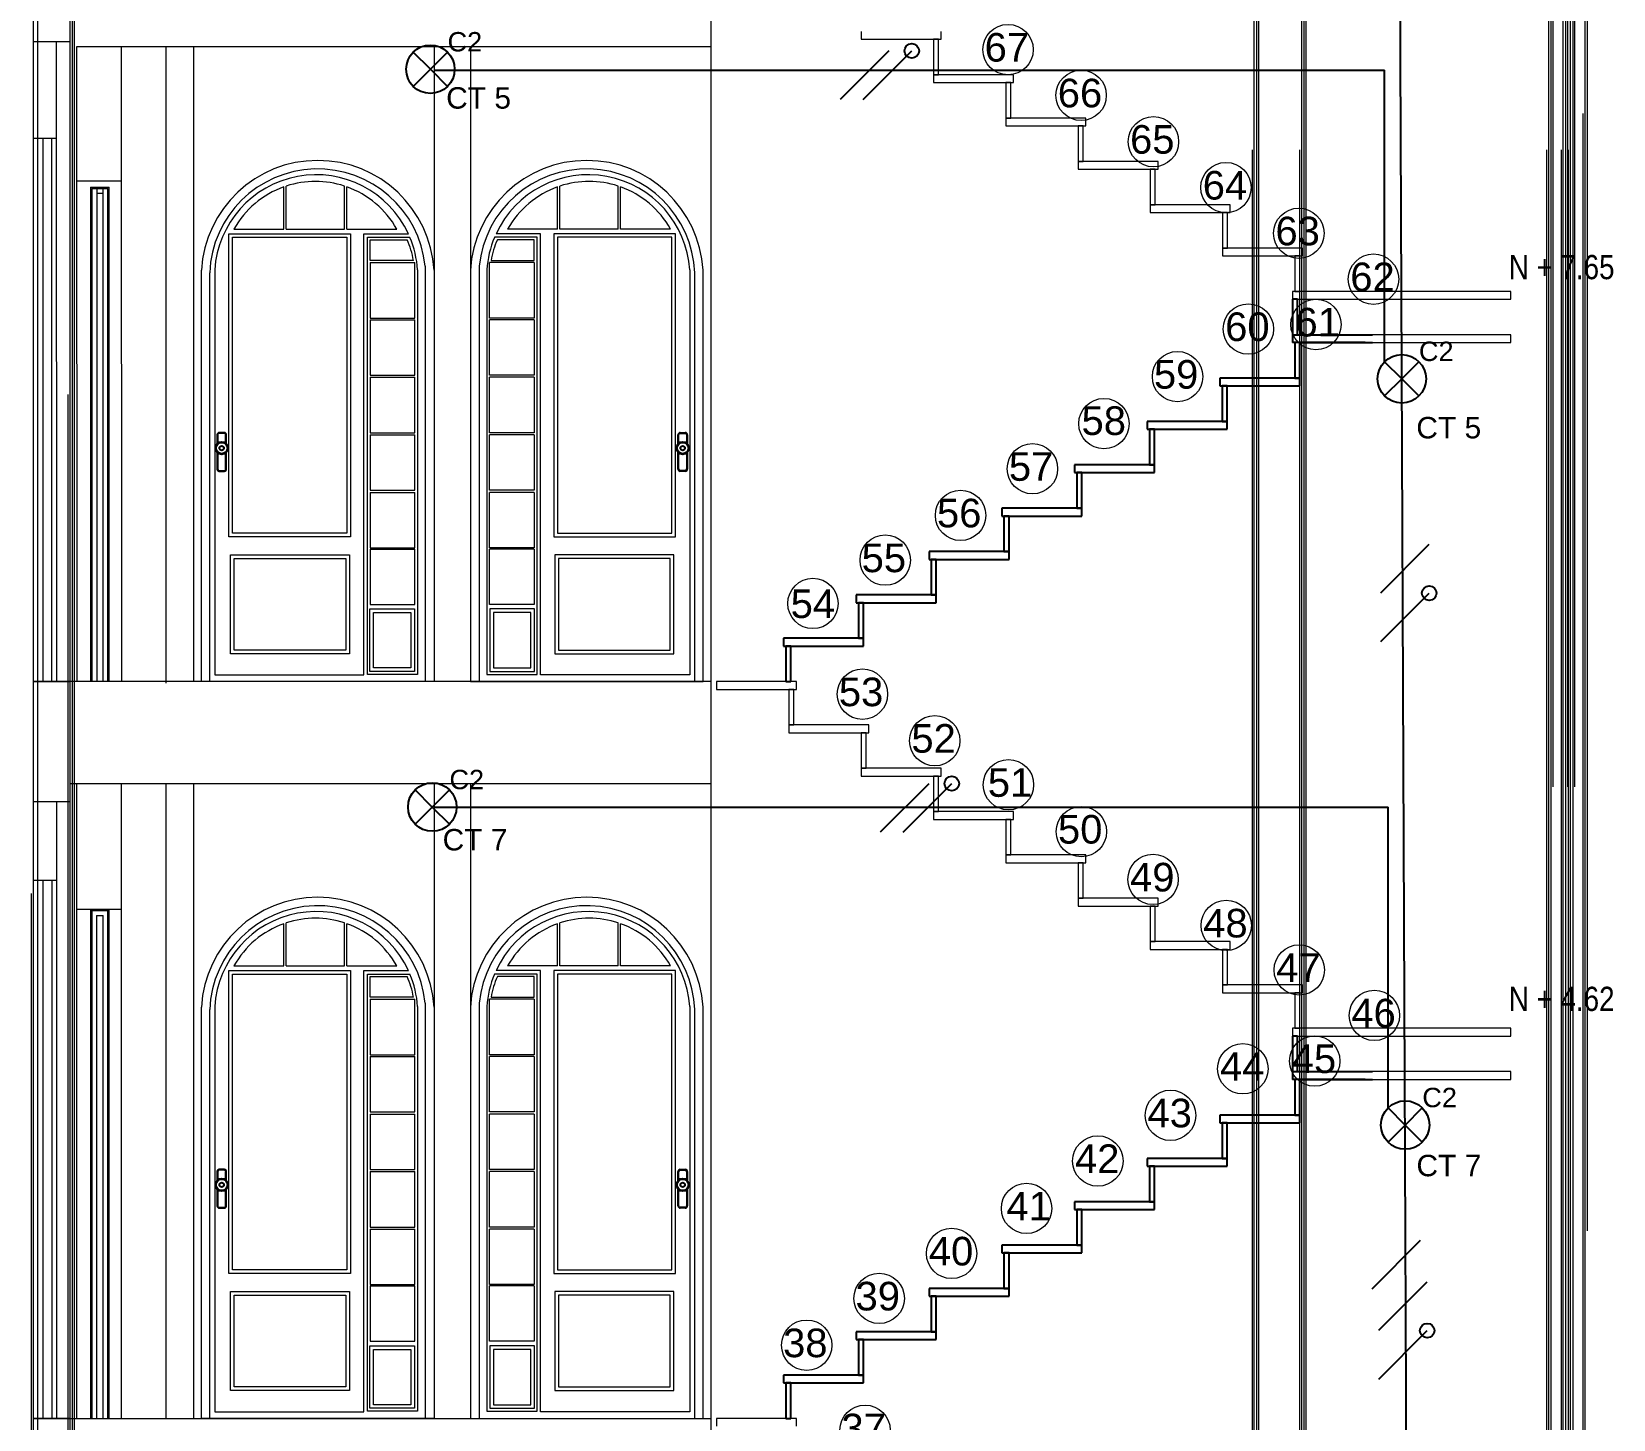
# Model space of a CAD drawing. Header units: metres. Extents: x 0 to 175, y -70 to 21.
# Drawn here: x 139.85 to 146.37, y -50.75 to -45.03 of the extents above; entities that cross this region are included whole.
import ezdxf

# ---------------------------------------------------------------- set-up
doc = ezdxf.new("R2010")
doc.units = ezdxf.units.M
doc.header["$LTSCALE"] = 0.5
for name, color, linetype, lineweight in [('arquitecturapasito', 252, 'Continuous', 5), ('DEP-LEJOS1', 36, 'Continuous', 25), ('DEP-LEJOS2', 36, 'Continuous', 9), ('puertas', 34, 'Continuous', 9)]:
    doc.layers.add(name, color=color, linetype=linetype, lineweight=lineweight)
for name, color, linetype in [('FASES', 7, 'Continuous'), ('LUMINARIA', 1, 'Continuous'), ('TUBERIA-TECHO-PARED', 7, 'Continuous')]:
    doc.layers.add(name, color=color, linetype=linetype)
doc.styles.add('MtXpl_Arial_Narrow', font='')
doc.styles.get("Standard").update_dxf_attribs({"font": 'arial.ttf'})
doc.styles.get('MtXpl_Arial_Narrow').set_extended_font_data('Arial Narrow')

# ---------------------------------------------------------------- blocks, each defined once
blk = doc.blocks.new('Lampara')
at = {"layer": 'LUMINARIA'}
for q in [(-0.0707, 0.0707), (0.0707, 0.0707), (-0.0707, -0.0707), (0.0707, -0.0707)]:
    blk.add_line((0, 0), q, dxfattribs=at)
blk.add_circle((0, 0), 0.1, dxfattribs=at)
blk = doc.blocks.new('FASE NEUTRO')
at = {"layer": 'FASES', "ltscale": 0.5}
h = blk.add_hatch(dxfattribs=at)
h.set_pattern_fill('ANGLE', color=256)
h.set_pattern_definition([(0, (0, 0), (0, 6.985), [5.08, -1.905]), (90, (0, 0), (-6.985, 4e-16), [5.08, -1.905])])
h.paths.add_polyline_path([(0.07, 0.1, 1), (0.13, 0.1, 1)])
blk.add_lwpolyline([(-0.1, -0.1), (0.1, 0.1)], dxfattribs=at)
blk.add_circle((0.1, 0.1), 0.03, dxfattribs=at)
blk = doc.blocks.new('FASE')
at = {"layer": 'FASES', "ltscale": 0.5}
blk.add_line((-0.1, -0.1), (0.1, 0.1), dxfattribs=at)

msp = doc.modelspace()

# ---------------------------------------------------------------- linework, layer by layer
for p, q in [((140.6144, -46.6909), (140.6144, -46.7272)), ((140.6156, -46.6909), (140.6156, -46.726)), ((140.6439, -46.6826), (140.6227, -46.6826)), ((140.6439, -46.6838), (140.6227, -46.6838)), ((140.6509, -46.726), (140.6509, -46.6909)), ((140.6521, -46.7272), (140.6521, -46.6909)), ((142.5163, -46.7272), (142.5163, -46.6909)), ((142.5175, -46.726), (142.5175, -46.6909)), ((142.5246, -46.6826), (142.5457, -46.6826)), ((142.5246, -46.6838), (142.5457, -46.6838)), ((142.5528, -46.6909), (142.5528, -46.726)), ((142.554, -46.6909), (142.554, -46.7272)), ((140.6144, -46.7639), (140.6144, -46.8322)), ((140.6156, -46.7651), (140.6156, -46.8322)), ((140.6509, -46.8322), (140.6509, -46.7651)), ((140.6521, -46.8322), (140.6521, -46.7639)), ((142.5163, -46.8322), (142.5163, -46.7639)), ((142.5175, -46.8322), (142.5175, -46.7651)), ((142.5528, -46.7651), (142.5528, -46.8322)), ((142.554, -46.7639), (142.554, -46.8322)), ((140.6227, -46.8392), (140.6439, -46.8392)), ((140.6227, -46.8404), (140.6439, -46.8404)), ((142.5457, -46.8392), (142.5246, -46.8392)), ((142.5457, -46.8404), (142.5246, -46.8404)), ((140.6439, -49.7222), (140.6227, -49.7222)), ((140.6439, -49.7234), (140.6227, -49.7234)), ((142.5246, -49.7222), (142.5457, -49.7222)), ((142.5246, -49.7234), (142.5457, -49.7234)), ((140.6144, -49.7305), (140.6144, -49.7668)), ((140.6156, -49.7305), (140.6156, -49.7656)), ((140.6509, -49.7656), (140.6509, -49.7305)), ((140.6521, -49.7668), (140.6521, -49.7305)), ((142.5163, -49.7668), (142.5163, -49.7305)), ((142.5175, -49.7656), (142.5175, -49.7305)), ((142.5528, -49.7305), (142.5528, -49.7656)), ((142.554, -49.7305), (142.554, -49.7668)), ((140.6144, -49.8035), (140.6144, -49.8718)), ((140.6156, -49.8047), (140.6156, -49.8718)), ((140.6509, -49.8718), (140.6509, -49.8047)), ((140.6521, -49.8718), (140.6521, -49.8035)), ((142.5163, -49.8718), (142.5163, -49.8035)), ((142.5175, -49.8718), (142.5175, -49.8047)), ((142.5528, -49.8047), (142.5528, -49.8718)), ((142.554, -49.8035), (142.554, -49.8718)), ((140.6227, -49.8788), (140.6439, -49.8788)), ((140.6227, -49.88), (140.6439, -49.88)), ((142.5457, -49.8788), (142.5246, -49.8788)), ((142.5457, -49.88), (142.5246, -49.88))]:
    msp.add_line(p, q)
for centre, radius in [((140.6333, -46.7455), 0.0263), ((140.6333, -46.7455), 0.0233), ((142.5351, -46.7455), 0.0263), ((142.5351, -46.7455), 0.0233), ((140.6333, -46.7455), 0.00929), ((142.5351, -46.7455), 0.00929), ((140.6333, -49.7851), 0.0263), ((140.6333, -49.7851), 0.0233), ((140.6333, -49.7851), 0.00929), ((142.5351, -49.7851), 0.0263), ((142.5351, -49.7851), 0.0233), ((142.5351, -49.7851), 0.00929)]:
    msp.add_circle(centre, radius)
for centre, radius, start, end in [((140.6227, -46.6909), 0.00828, 90, 180), ((140.6227, -46.6909), 0.00706, 90, 180), ((140.6439, -46.6909), 0.00828, 0, 90), ((140.6439, -46.6909), 0.00706, 0, 90), ((142.5246, -46.6909), 0.00828, 90, 180), ((142.5246, -46.6909), 0.00706, 90, 180), ((142.5457, -46.6909), 0.00828, 0, 90), ((142.5457, -46.6909), 0.00706, 0, 90), ((140.6227, -46.8322), 0.00828, 180, 270), ((140.6227, -46.8322), 0.00706, 180, 270), ((140.6439, -46.8322), 0.00828, 270, 0), ((140.6439, -46.8322), 0.00706, 270, 0), ((142.5246, -46.8322), 0.00828, 180, 270), ((142.5246, -46.8322), 0.00706, 180, 270), ((142.5457, -46.8322), 0.00828, 270, 0), ((142.5457, -46.8322), 0.00706, 270, 0), ((140.6227, -49.7305), 0.00828, 90, 180), ((140.6227, -49.7305), 0.00706, 90, 180), ((140.6439, -49.7305), 0.00828, 0, 90), ((140.6439, -49.7305), 0.00706, 0, 90), ((142.5246, -49.7305), 0.00828, 90, 180), ((142.5246, -49.7305), 0.00706, 90, 180), ((142.5457, -49.7305), 0.00828, 0, 90), ((142.5457, -49.7305), 0.00706, 0, 90), ((140.6227, -49.8718), 0.00828, 180, 270), ((140.6227, -49.8718), 0.00706, 180, 270), ((140.6439, -49.8718), 0.00828, 270, 0), ((140.6439, -49.8718), 0.00706, 270, 0), ((142.5246, -49.8718), 0.00828, 180, 270), ((142.5246, -49.8718), 0.00706, 180, 270), ((142.5457, -49.8718), 0.00828, 270, 0), ((142.5457, -49.8718), 0.00706, 270, 0)]:
    msp.add_arc(centre, radius, start, end)
at = {"layer": 'arquitecturapasito', "color": 252}
for p, q in [((144.9113, -51.0427), (144.9113, -30.3427)), ((145.1063, -30.3427), (145.1063, -51.0427)), ((146.1261, -48.1427), (146.1261, -30.3427)), ((140.0256, -52.6107), (140.0256, -31.3527)), ((139.8752, -53.1107), (139.8752, -33.4107)), ((146.258, -46.8931), (146.258, -36.2381)), ((144.8932, -57.0881), (144.8932, -36.3881)), ((145.0882, -36.3881), (145.0882, -57.0881)), ((146.108, -54.1881), (146.108, -36.3881)), ((140.0075, -58.6561), (140.0075, -37.3981)), ((146.2681, -49.9743), (146.2681, -39.3193)), ((139.8571, -59.1561), (139.8571, -39.4561)), ((144.9032, -60.1693), (144.9032, -39.4693)), ((145.0982, -39.4693), (145.0982, -60.1693)), ((146.1181, -57.2693), (146.1181, -39.4693)), ((140.0175, -61.7373), (140.0175, -40.4793)), ((142.6513, -44.6693), (142.6513, -45.0693)), ((140.0071, -45.0689), (139.8571, -45.0689)), ((140.0364, -47.7089), (140.0361, -45.0889)), ((140.0361, -45.0893), (142.6513, -45.0893)), ((140.2206, -47.7089), (140.2203, -45.0889)), ((140.4027, -45.0889), (140.4027, -47.7149)), ((140.5171, -45.0889), (140.5171, -47.7089)), ((141.5092, -45.0889), (141.5092, -47.7089)), ((141.6592, -45.0889), (141.6592, -47.7089)), ((142.6513, -45.0689), (142.6513, -47.7089)), ((146.25, -56.0197), (146.25, -45.3647)), ((139.9508, -45.4689), (139.8587, -45.4689)), ((139.9325, -47.7089), (139.9325, -45.4689)), ((144.8852, -66.2147), (144.8852, -45.5147)), ((145.0802, -45.5147), (145.0802, -66.2147)), ((146.1, -63.3147), (146.1, -45.5147)), ((140.2202, -45.6446), (140.036, -45.6446)), ((140.0921, -45.6689), (140.1685, -45.6689)), ((140.0925, -45.6689), (140.0925, -47.7089)), ((140.0971, -45.6739), (140.1639, -45.6739)), ((140.0975, -45.6739), (140.0975, -47.7089)), ((140.1175, -45.6739), (140.1175, -47.7089)), ((140.1439, -47.7089), (140.1439, -45.6739)), ((140.1639, -47.7089), (140.1639, -45.6739)), ((140.1689, -47.7089), (140.1689, -45.6689)), ((140.8896, -45.8418), (140.8896, -45.668)), ((140.8996, -45.8418), (140.8996, -45.6645)), ((141.1396, -45.8418), (141.1396, -45.6645)), ((141.1496, -45.8418), (141.1496, -45.668)), ((142.0188, -45.8418), (142.0188, -45.668)), ((142.0288, -45.8418), (142.0288, -45.6645)), ((142.2688, -45.8418), (142.2688, -45.6645)), ((142.2788, -45.8418), (142.2788, -45.668)), ((140.1171, -45.6939), (140.1435, -45.6939)), ((140.6629, -45.861), (141.1643, -45.861)), ((140.6629, -47.1112), (140.6629, -45.861)), ((140.6836, -45.8418), (140.8896, -45.8418)), ((140.8996, -45.8418), (141.1396, -45.8418)), ((141.1496, -45.8418), (141.3555, -45.8418)), ((141.1643, -45.861), (141.1643, -47.1112)), ((141.2201, -47.6815), (141.2201, -45.861)), ((141.2201, -45.861), (141.4034, -45.861)), ((141.9483, -45.861), (141.765, -45.861)), ((142.0188, -45.8418), (141.8129, -45.8418)), ((141.9483, -47.6815), (141.9483, -45.861)), ((142.5055, -45.861), (142.0041, -45.861)), ((142.0041, -45.861), (142.0041, -47.1112)), ((142.2688, -45.8418), (142.0288, -45.8418)), ((142.4848, -45.8418), (142.2788, -45.8418)), ((142.5055, -47.1112), (142.5055, -45.861)), ((140.6779, -45.876), (141.1493, -45.876)), ((140.6779, -47.0962), (140.6779, -45.876)), ((141.1493, -45.876), (141.1493, -47.0962)), ((141.2341, -47.6792), (141.2341, -45.876)), ((141.2341, -45.876), (141.41, -45.876)), ((141.2456, -45.9714), (141.2456, -45.886)), ((141.2456, -45.886), (141.3977, -45.886)), ((141.9343, -45.876), (141.7585, -45.876)), ((141.9228, -45.886), (141.7708, -45.886)), ((141.9228, -45.9714), (141.9228, -45.886)), ((141.9343, -47.6792), (141.9343, -45.876)), ((142.4905, -45.876), (142.0191, -45.876)), ((142.0191, -45.876), (142.0191, -47.0962)), ((142.4905, -47.0962), (142.4905, -45.876)), ((141.424, -45.9714), (141.2456, -45.9714)), ((141.2456, -45.9801), (141.2456, -46.2089)), ((141.2456, -45.9801), (141.4306, -45.9801)), ((141.4306, -46.2089), (141.4306, -45.9801)), ((141.4728, -45.9954), (141.4728, -47.7089)), ((141.6956, -45.9954), (141.6956, -47.7089)), ((141.7378, -46.2089), (141.7378, -45.9801)), ((141.9228, -45.9801), (141.7378, -45.9801)), ((141.7444, -45.9714), (141.9228, -45.9714)), ((141.9228, -45.9801), (141.9228, -46.2089)), ((140.5492, -47.7089), (140.5492, -46.0119)), ((140.5837, -47.7089), (140.5837, -46.0224)), ((140.6043, -46.0101), (140.6043, -47.6815)), ((141.4412, -46.0101), (141.4412, -47.6792)), ((141.5092, -46.0119), (141.5092, -47.7089)), ((141.6592, -46.0119), (141.6592, -47.7089)), ((141.7272, -46.0101), (141.7272, -47.6792)), ((142.5641, -46.0101), (142.5641, -47.6815)), ((142.5847, -47.7089), (142.5847, -46.0224)), ((142.6192, -47.7089), (142.6192, -46.0119)), ((141.2456, -46.2089), (141.4306, -46.2089)), ((141.2456, -46.2158), (141.2456, -46.4445)), ((141.2456, -46.2158), (141.4306, -46.2158)), ((141.4306, -46.4445), (141.4306, -46.2158)), ((141.9228, -46.2089), (141.7378, -46.2089)), ((141.7378, -46.4445), (141.7378, -46.2158)), ((141.9228, -46.2158), (141.7378, -46.2158)), ((141.9228, -46.2158), (141.9228, -46.4445)), ((141.2456, -46.4445), (141.4306, -46.4445)), ((141.2456, -46.4533), (141.2456, -46.6821)), ((141.2456, -46.4533), (141.4306, -46.4533)), ((141.4306, -46.6821), (141.4306, -46.4533)), ((141.9228, -46.4445), (141.7378, -46.4445)), ((141.7378, -46.6821), (141.7378, -46.4533)), ((141.9228, -46.4533), (141.7378, -46.4533)), ((141.9228, -46.4533), (141.9228, -46.6821)), ((139.9995, -67.7827), (139.9995, -46.5247)), ((141.2456, -46.6821), (141.4306, -46.6821)), ((141.2456, -46.6906), (141.2456, -46.9194)), ((141.2456, -46.6906), (141.4306, -46.6906)), ((141.4306, -46.9194), (141.4306, -46.6906)), ((141.9228, -46.6821), (141.7378, -46.6821)), ((141.7378, -46.9194), (141.7378, -46.6906)), ((141.9228, -46.6906), (141.7378, -46.6906)), ((141.9228, -46.6906), (141.9228, -46.9194)), ((146.258, -49.5431), (146.258, -46.8681)), ((141.2456, -46.9194), (141.4306, -46.9194)), ((141.2456, -46.9284), (141.2456, -47.1571)), ((141.2456, -46.9284), (141.4306, -46.9284)), ((141.4306, -47.1571), (141.4306, -46.9284)), ((141.9228, -46.9194), (141.7378, -46.9194)), ((141.7378, -47.1571), (141.7378, -46.9284)), ((141.9228, -46.9284), (141.7378, -46.9284)), ((141.9228, -46.9284), (141.9228, -47.1571)), ((141.1643, -47.1112), (140.6629, -47.1112)), ((141.1493, -47.0962), (140.6779, -47.0962)), ((142.0041, -47.1112), (142.5055, -47.1112)), ((142.0191, -47.0962), (142.4905, -47.0962)), ((141.2456, -47.1571), (141.4306, -47.1571)), ((141.2456, -47.1622), (141.2456, -47.391)), ((141.2456, -47.1622), (141.4306, -47.1622)), ((141.4306, -47.391), (141.4306, -47.1622)), ((141.9228, -47.1571), (141.7378, -47.1571)), ((141.7378, -47.391), (141.7378, -47.1622)), ((141.9228, -47.1622), (141.7378, -47.1622)), ((141.9228, -47.1622), (141.9228, -47.391)), ((140.6696, -47.1855), (141.1605, -47.1855)), ((140.6696, -47.5937), (140.6696, -47.1855)), ((140.6846, -47.2005), (141.1455, -47.2005)), ((140.6846, -47.5787), (140.6846, -47.2005)), ((141.1455, -47.2005), (141.1455, -47.5787)), ((141.1605, -47.1855), (141.1605, -47.5937)), ((142.4988, -47.1855), (142.0079, -47.1855)), ((142.0079, -47.1855), (142.0079, -47.5937)), ((142.4838, -47.2005), (142.0229, -47.2005)), ((142.0229, -47.2005), (142.0229, -47.5787)), ((142.4838, -47.5787), (142.4838, -47.2005)), ((142.4988, -47.5937), (142.4988, -47.1855)), ((141.2445, -47.4091), (141.4291, -47.4091)), ((141.2445, -47.6674), (141.2445, -47.4091)), ((141.2456, -47.391), (141.4306, -47.391)), ((141.2595, -47.4241), (141.4141, -47.4241)), ((141.2595, -47.6524), (141.2595, -47.4241)), ((141.4141, -47.4241), (141.4141, -47.6524)), ((141.4291, -47.4091), (141.4291, -47.6674)), ((141.9228, -47.391), (141.7378, -47.391)), ((141.9239, -47.4091), (141.7393, -47.4091)), ((141.7393, -47.4091), (141.7393, -47.6674)), ((141.9089, -47.4241), (141.7543, -47.4241)), ((141.7543, -47.4241), (141.7543, -47.6524)), ((141.9089, -47.6524), (141.9089, -47.4241)), ((141.9239, -47.6674), (141.9239, -47.4091)), ((141.1605, -47.5937), (140.6696, -47.5937)), ((141.1455, -47.5787), (140.6846, -47.5787)), ((142.0079, -47.5937), (142.4988, -47.5937)), ((142.0229, -47.5787), (142.4838, -47.5787)), ((140.6043, -47.6815), (141.2201, -47.6815)), ((141.4412, -47.6792), (141.2341, -47.6792)), ((141.4291, -47.6674), (141.2445, -47.6674)), ((141.4141, -47.6524), (141.2595, -47.6524)), ((141.7272, -47.6792), (141.9343, -47.6792)), ((141.7393, -47.6674), (141.9239, -47.6674)), ((141.7543, -47.6524), (141.9089, -47.6524)), ((142.5641, -47.6815), (141.9483, -47.6815)), ((142.6513, -47.7089), (139.8571, -47.7089)), ((139.8575, -47.7089), (140.0075, -47.7089)), ((141.5092, -47.7089), (140.5492, -47.7089)), ((141.4728, -47.7089), (140.5837, -47.7089)), ((141.6592, -47.7089), (142.6192, -47.7089)), ((141.6956, -47.7089), (142.5847, -47.7089)), ((142.6513, -47.7089), (142.6513, -48.1289)), ((140.0075, -48.1289), (142.6513, -48.1289)), ((140.036, -50.7485), (140.036, -48.1289)), ((140.2203, -50.7485), (140.2202, -48.1289)), ((140.4027, -48.1289), (140.4027, -50.7485)), ((140.5171, -48.1289), (140.5171, -50.7485)), ((141.5092, -48.1289), (141.5092, -50.7489)), ((141.6592, -48.1289), (141.6592, -50.7489)), ((142.6513, -48.1289), (142.6513, -57.0881)), ((140.0071, -48.2055), (139.8571, -48.2055)), ((139.857, -48.5285), (139.9507, -48.5285)), ((139.8491, -68.2827), (139.8491, -48.5827)), ((140.036, -50.7485), (140.036, -48.6485)), ((140.2202, -48.6485), (140.036, -48.6485)), ((140.0921, -48.6485), (140.1685, -48.6485)), ((140.0921, -48.6485), (140.0921, -50.7485)), ((140.0971, -48.6535), (140.1635, -48.6535)), ((140.0971, -48.6535), (140.0971, -50.7485)), ((140.1171, -48.6735), (140.1435, -48.6735)), ((140.1171, -48.6735), (140.1171, -50.7485)), ((140.1435, -50.7485), (140.1435, -48.6735)), ((140.1635, -50.7485), (140.1635, -48.6535)), ((140.1685, -50.7485), (140.1685, -48.6485)), ((140.2202, -50.7485), (140.2202, -48.6485)), ((140.8896, -48.8814), (140.8896, -48.7076)), ((140.8996, -48.8814), (140.8996, -48.7041)), ((141.1396, -48.8814), (141.1396, -48.7041)), ((141.1496, -48.8814), (141.1496, -48.7076)), ((142.0188, -48.8814), (142.0188, -48.7076)), ((142.0288, -48.8814), (142.0288, -48.7041)), ((142.2688, -48.8814), (142.2688, -48.7041)), ((142.2788, -48.8814), (142.2788, -48.7076)), ((140.6629, -48.9006), (141.1643, -48.9006)), ((140.6629, -50.1508), (140.6629, -48.9006)), ((140.6779, -48.9156), (141.1493, -48.9156)), ((140.6779, -50.1358), (140.6779, -48.9156)), ((140.6836, -48.8814), (140.8896, -48.8814)), ((140.8996, -48.8814), (141.1396, -48.8814)), ((141.1493, -48.9156), (141.1493, -50.1358)), ((141.1496, -48.8814), (141.3555, -48.8814)), ((141.1643, -48.9006), (141.1643, -50.1508)), ((141.2201, -50.7211), (141.2201, -48.9006)), ((141.2201, -48.9006), (141.4034, -48.9006)), ((141.2341, -50.7188), (141.2341, -48.9156)), ((141.2341, -48.9156), (141.41, -48.9156)), ((141.2456, -49.011), (141.2456, -48.9256)), ((141.2456, -48.9256), (141.3977, -48.9256)), ((141.9343, -48.9156), (141.7585, -48.9156)), ((141.9483, -48.9006), (141.765, -48.9006)), ((141.9228, -48.9256), (141.7708, -48.9256)), ((142.0188, -48.8814), (141.8129, -48.8814)), ((141.9228, -49.011), (141.9228, -48.9256)), ((141.9343, -50.7188), (141.9343, -48.9156)), ((141.9483, -50.7211), (141.9483, -48.9006)), ((142.5055, -48.9006), (142.0041, -48.9006)), ((142.0041, -48.9006), (142.0041, -50.1508)), ((142.4905, -48.9156), (142.0191, -48.9156)), ((142.0191, -48.9156), (142.0191, -50.1358)), ((142.2688, -48.8814), (142.0288, -48.8814)), ((142.4848, -48.8814), (142.2788, -48.8814)), ((142.4905, -50.1358), (142.4905, -48.9156)), ((142.5055, -50.1508), (142.5055, -48.9006)), ((140.5492, -50.7485), (140.5492, -49.0515)), ((140.5837, -50.7485), (140.5837, -49.062)), ((140.6043, -49.0497), (140.6043, -50.7211)), ((141.424, -49.011), (141.2456, -49.011)), ((141.2456, -49.0197), (141.2456, -49.2485)), ((141.2456, -49.0197), (141.4306, -49.0197)), ((141.4306, -49.2485), (141.4306, -49.0197)), ((141.4412, -49.0497), (141.4412, -50.7188)), ((141.4728, -49.035), (141.4728, -50.7485)), ((141.5092, -49.0515), (141.5092, -50.7485)), ((141.6592, -49.0515), (141.6592, -50.7485)), ((141.6956, -49.035), (141.6956, -50.7485)), ((141.7272, -49.0497), (141.7272, -50.7188)), ((141.7378, -49.2485), (141.7378, -49.0197)), ((141.9228, -49.0197), (141.7378, -49.0197)), ((141.7444, -49.011), (141.9228, -49.011)), ((141.9228, -49.0197), (141.9228, -49.2485)), ((142.5641, -49.0497), (142.5641, -50.7211)), ((142.5847, -50.7485), (142.5847, -49.062)), ((142.6192, -50.7485), (142.6192, -49.0515)), ((141.2456, -49.2485), (141.4306, -49.2485)), ((141.2456, -49.2554), (141.2456, -49.4841)), ((141.2456, -49.2554), (141.4306, -49.2554)), ((141.4306, -49.4841), (141.4306, -49.2554)), ((141.9228, -49.2485), (141.7378, -49.2485)), ((141.7378, -49.4841), (141.7378, -49.2554)), ((141.9228, -49.2554), (141.7378, -49.2554)), ((141.9228, -49.2554), (141.9228, -49.4841)), ((141.2456, -49.4841), (141.4306, -49.4841)), ((141.2456, -49.4929), (141.2456, -49.7217)), ((141.2456, -49.4929), (141.4306, -49.4929)), ((141.4306, -49.7217), (141.4306, -49.4929)), ((141.9228, -49.4841), (141.7378, -49.4841)), ((141.7378, -49.7217), (141.7378, -49.4929)), ((141.9228, -49.4929), (141.7378, -49.4929)), ((141.9228, -49.4929), (141.9228, -49.7217)), ((146.258, -49.6931), (146.258, -49.5431)), ((141.2456, -49.7217), (141.4306, -49.7217)), ((141.9228, -49.7217), (141.7378, -49.7217)), ((146.258, -54.1881), (146.258, -49.6931)), ((141.2456, -49.7302), (141.2456, -49.959)), ((141.2456, -49.7302), (141.4306, -49.7302)), ((141.4306, -49.959), (141.4306, -49.7302)), ((141.7378, -49.959), (141.7378, -49.7302)), ((141.9228, -49.7302), (141.7378, -49.7302)), ((141.9228, -49.7302), (141.9228, -49.959)), ((141.2456, -49.959), (141.4306, -49.959)), ((141.2456, -49.968), (141.2456, -50.1967)), ((141.2456, -49.968), (141.4306, -49.968)), ((141.4306, -50.1967), (141.4306, -49.968)), ((141.9228, -49.959), (141.7378, -49.959)), ((141.7378, -50.1967), (141.7378, -49.968)), ((141.9228, -49.968), (141.7378, -49.968)), ((141.9228, -49.968), (141.9228, -50.1967)), ((141.1643, -50.1508), (140.6629, -50.1508)), ((141.1493, -50.1358), (140.6779, -50.1358)), ((142.0041, -50.1508), (142.5055, -50.1508)), ((142.0191, -50.1358), (142.4905, -50.1358)), ((140.6696, -50.2251), (141.1605, -50.2251)), ((140.6696, -50.6333), (140.6696, -50.2251)), ((140.6846, -50.2401), (141.1455, -50.2401)), ((140.6846, -50.6183), (140.6846, -50.2401)), ((141.1455, -50.2401), (141.1455, -50.6183)), ((141.1605, -50.2251), (141.1605, -50.6333)), ((141.2456, -50.1967), (141.4306, -50.1967)), ((141.2456, -50.2018), (141.2456, -50.4306)), ((141.2456, -50.2018), (141.4306, -50.2018)), ((141.4306, -50.4306), (141.4306, -50.2018)), ((141.9228, -50.1967), (141.7378, -50.1967)), ((141.7378, -50.4306), (141.7378, -50.2018)), ((141.9228, -50.2018), (141.7378, -50.2018)), ((141.9228, -50.2018), (141.9228, -50.4306)), ((142.4988, -50.2251), (142.0079, -50.2251)), ((142.0079, -50.2251), (142.0079, -50.6333)), ((142.4838, -50.2401), (142.0229, -50.2401)), ((142.0229, -50.2401), (142.0229, -50.6183)), ((142.4838, -50.6183), (142.4838, -50.2401)), ((142.4988, -50.6333), (142.4988, -50.2251)), ((141.2456, -50.4306), (141.4306, -50.4306)), ((141.9228, -50.4306), (141.7378, -50.4306)), ((141.2445, -50.4487), (141.4291, -50.4487)), ((141.2445, -50.707), (141.2445, -50.4487)), ((141.2595, -50.4637), (141.4141, -50.4637)), ((141.2595, -50.692), (141.2595, -50.4637)), ((141.4141, -50.4637), (141.4141, -50.692)), ((141.4291, -50.4487), (141.4291, -50.707)), ((141.9239, -50.4487), (141.7393, -50.4487)), ((141.7393, -50.4487), (141.7393, -50.707)), ((141.9089, -50.4637), (141.7543, -50.4637)), ((141.7543, -50.4637), (141.7543, -50.692)), ((141.9089, -50.692), (141.9089, -50.4637)), ((141.9239, -50.707), (141.9239, -50.4487)), ((141.1605, -50.6333), (140.6696, -50.6333)), ((141.1455, -50.6183), (140.6846, -50.6183)), ((142.0079, -50.6333), (142.4988, -50.6333)), ((142.0229, -50.6183), (142.4838, -50.6183)), ((141.4141, -50.692), (141.2595, -50.692)), ((141.7543, -50.692), (141.9089, -50.692)), ((139.8571, -50.7485), (142.6513, -50.7485)), ((140.0075, -50.7485), (139.8572, -50.7485)), ((141.5092, -50.7485), (140.5492, -50.7485)), ((141.4728, -50.7485), (140.5837, -50.7485)), ((140.6043, -50.7211), (141.2201, -50.7211)), ((141.4412, -50.7188), (141.2341, -50.7188)), ((141.4291, -50.707), (141.2445, -50.707)), ((141.6592, -50.7485), (142.6192, -50.7485)), ((141.6956, -50.7485), (142.5847, -50.7485)), ((141.7272, -50.7188), (141.9343, -50.7188)), ((141.7393, -50.707), (141.9239, -50.707)), ((142.5641, -50.7211), (141.9483, -50.7211)), ((142.6513, -50.7485), (142.6513, -51.1685))]:
    msp.add_line(p, q, dxfattribs=at)
at = {"layer": 'arquitecturapasito', "color": 252, "ltscale": 0.025}
for p, q in [((146.1861, -48.1427), (146.1861, -30.3427)), ((146.2161, -48.1427), (146.2161, -30.3427)), ((146.168, -54.1881), (146.168, -36.3881)), ((146.198, -54.1881), (146.198, -36.3881)), ((146.1781, -57.2693), (146.1781, -39.4693)), ((146.2081, -57.2693), (146.2081, -39.4693)), ((146.16, -63.3147), (146.16, -45.5147)), ((146.19, -63.3147), (146.19, -45.5147))]:
    msp.add_line(p, q, dxfattribs=at)
at = {"layer": 'arquitecturapasito', "color": 252, "ltscale": 6}
for p, q in [((139.9508, -45.0689), (139.951, -47.7089)), ((139.895, -45.4689), (139.895, -47.7089)), ((139.9511, -48.2055), (139.9512, -50.7485)), ((139.8947, -48.5285), (139.8947, -50.7485)), ((139.9322, -48.5285), (139.9322, -50.7485)), ((139.9512, -49.2996), (139.9512, -50.7485))]:
    msp.add_line(p, q, dxfattribs=at)
at = {"layer": 'arquitecturapasito', "color": 252, "linetype": 'ByBlock'}
for centre in [(143.8772, -45.1016), (144.1789, -45.2902), (144.4773, -45.4814), (144.7762, -45.6707), (145.077, -45.8594), (145.3851, -46.0487), (145.1475, -46.2356), (144.8688, -46.2543), (144.5765, -46.4507), (144.2729, -46.6447), (143.9781, -46.8308), (143.6813, -47.023), (143.3705, -47.2078), (143.0722, -47.3866), (143.2767, -47.7608), (143.5751, -47.9527), (143.8791, -48.1346), (144.1798, -48.3277), (144.4756, -48.5251), (144.7774, -48.7149), (145.0787, -48.8986), (145.3885, -49.0861), (144.8459, -49.3063), (145.1426, -49.2744), (144.5475, -49.4983), (144.2477, -49.6867), (143.9536, -49.8824), (143.6446, -50.0681), (143.3456, -50.2537), (143.0467, -50.4466), (143.2875, -50.7978)]:
    msp.add_circle(centre, 0.1039, dxfattribs=at)
at = {"layer": 'arquitecturapasito', "color": 252}
for centre, radius, start, end in [((141.0292, -46.0397), 0.4808, 3.31361, 176.68639), ((141.0292, -46.0397), 0.4458, 5.69759, 177.78048), ((142.1392, -46.0397), 0.4808, 3.31361, 176.68639), ((142.1392, -46.0397), 0.4458, 2.21952, 174.30241), ((141.0228, -46.0371), 0.4193, 24.82451, 176.31229), ((141.0196, -46.0309), 0.3855, 109.70971, 150.63649), ((141.0196, -46.0309), 0.3855, 71.86167, 108.13833), ((141.0196, -46.0309), 0.3855, 29.36351, 70.29029), ((142.1456, -46.0371), 0.4193, 3.68771, 155.17549), ((142.1488, -46.0309), 0.3855, 109.70971, 150.63649), ((142.1488, -46.0309), 0.3855, 71.86167, 108.13833), ((142.1488, -46.0309), 0.3855, 29.36351, 70.29029), ((141.1039, -46.0235), 0.3244, 9.24886, 25.08064), ((141.0228, -46.0371), 0.4193, 3.68771, 22.58606), ((142.1456, -46.0371), 0.4193, 157.41394, 176.31229), ((142.0645, -46.0235), 0.3244, 154.91936, 170.75114), ((141.0292, -49.0793), 0.4808, 3.31361, 176.68639), ((142.1392, -49.0793), 0.4808, 3.31361, 176.68639), ((141.0292, -49.0793), 0.4458, 5.69759, 177.78048), ((141.0228, -49.0767), 0.4193, 24.82451, 176.31229), ((142.1392, -49.0793), 0.4458, 2.21952, 174.30241), ((142.1456, -49.0767), 0.4193, 3.68771, 155.17549), ((141.0196, -49.0705), 0.3855, 109.70971, 150.63649), ((141.0196, -49.0705), 0.3855, 71.86167, 108.13833), ((141.0196, -49.0705), 0.3855, 29.36351, 70.29029), ((142.1488, -49.0705), 0.3855, 109.70971, 150.63649), ((142.1488, -49.0705), 0.3855, 71.86167, 108.13833), ((142.1488, -49.0705), 0.3855, 29.36351, 70.29029), ((141.1039, -49.0631), 0.3244, 9.24886, 25.08064), ((141.0228, -49.0767), 0.4193, 3.68771, 22.58606), ((142.1456, -49.0767), 0.4193, 157.41394, 176.31229), ((142.0645, -49.0631), 0.3244, 154.91936, 170.75114)]:
    msp.add_arc(centre, radius, start, end, dxfattribs=at)
at = {"layer": 'DEP-LEJOS1'}
for p, q in [((145.0719, -46.1317), (145.0513, -46.1317)), ((145.0513, -46.1317), (145.0513, -46.2785)), ((145.0719, -46.2785), (145.0719, -46.1317)), ((145.0513, -46.2785), (145.0513, -46.3105)), ((145.0513, -46.2785), (145.0719, -46.2785)), ((145.0813, -46.3105), (145.0606, -46.3105)), ((145.0606, -46.3105), (145.0606, -46.4573)), ((145.0813, -46.4573), (145.0813, -46.3105)), ((145.0813, -46.4573), (144.7513, -46.4573)), ((144.7513, -46.4573), (144.7513, -46.4893)), ((145.0606, -46.4573), (145.0813, -46.4573)), ((145.0813, -46.4893), (145.0813, -46.4573)), ((144.7513, -46.4893), (145.0813, -46.4893)), ((144.7813, -46.4893), (144.7606, -46.4893)), ((144.7606, -46.4893), (144.7606, -46.6361)), ((144.7813, -46.6361), (144.7813, -46.4893)), ((144.7813, -46.6361), (144.4513, -46.6361)), ((144.4513, -46.6361), (144.4513, -46.6681)), ((144.7606, -46.6361), (144.7813, -46.6361)), ((144.7813, -46.6681), (144.7813, -46.6361)), ((144.4513, -46.6681), (144.7813, -46.6681)), ((144.4813, -46.6681), (144.4606, -46.6681)), ((144.4606, -46.6681), (144.4606, -46.8149)), ((144.4813, -46.8149), (144.4813, -46.6681)), ((144.4813, -46.8149), (144.1513, -46.8149)), ((144.1513, -46.8149), (144.1513, -46.8469)), ((144.1513, -46.8469), (144.4813, -46.8469)), ((144.1813, -46.8469), (144.1606, -46.8469)), ((144.1606, -46.8469), (144.1606, -46.9937)), ((144.1813, -46.9937), (144.1813, -46.8469)), ((144.4606, -46.8149), (144.4813, -46.8149)), ((144.4813, -46.8469), (144.4813, -46.8149)), ((144.1813, -46.9937), (143.8513, -46.9937)), ((143.8513, -46.9937), (143.8513, -47.0257)), ((143.8513, -47.0257), (144.1813, -47.0257)), ((143.8813, -47.0257), (143.8606, -47.0257)), ((143.8606, -47.0257), (143.8606, -47.1725)), ((143.8813, -47.1725), (143.8813, -47.0257)), ((144.1606, -46.9937), (144.1813, -46.9937)), ((144.1813, -47.0257), (144.1813, -46.9937)), ((143.8813, -47.1725), (143.5513, -47.1725)), ((143.5513, -47.1725), (143.5513, -47.2045)), ((143.8606, -47.1725), (143.8813, -47.1725)), ((143.8813, -47.2045), (143.8813, -47.1725)), ((143.5513, -47.2045), (143.8813, -47.2045)), ((143.5813, -47.2045), (143.5606, -47.2045)), ((143.5606, -47.2045), (143.5606, -47.3513)), ((143.5813, -47.3513), (143.5813, -47.2045)), ((143.5813, -47.3513), (143.2513, -47.3513)), ((143.2513, -47.3513), (143.2513, -47.3833)), ((143.5606, -47.3513), (143.5813, -47.3513)), ((143.5813, -47.3833), (143.5813, -47.3513)), ((143.2513, -47.3833), (143.5813, -47.3833)), ((143.2813, -47.3833), (143.2606, -47.3833)), ((143.2606, -47.3833), (143.2606, -47.5301)), ((143.2813, -47.5301), (143.2813, -47.3833)), ((143.2813, -47.5301), (142.9513, -47.5301)), ((142.9513, -47.5301), (142.9513, -47.5621)), ((142.9513, -47.5621), (143.2813, -47.5621)), ((142.9813, -47.5621), (142.9606, -47.5621)), ((142.9606, -47.5621), (142.9606, -47.7089)), ((142.9813, -47.7089), (142.9813, -47.5621)), ((143.2606, -47.5301), (143.2813, -47.5301)), ((143.2813, -47.5621), (143.2813, -47.5301)), ((142.9606, -47.7089), (142.9813, -47.7089)), ((145.0719, -49.1713), (145.0513, -49.1713)), ((145.0513, -49.1713), (145.0513, -49.3181)), ((145.0719, -49.3181), (145.0719, -49.1713)), ((145.0513, -49.3181), (145.0513, -49.3501)), ((145.0513, -49.3181), (145.0719, -49.3181)), ((145.0813, -49.3501), (145.0606, -49.3501)), ((145.0606, -49.3501), (145.0606, -49.4969)), ((145.0813, -49.4969), (145.0813, -49.3501)), ((145.0813, -49.4969), (144.7513, -49.4969)), ((144.7513, -49.4969), (144.7513, -49.5289)), ((144.7513, -49.5289), (145.0813, -49.5289)), ((144.7813, -49.5289), (144.7606, -49.5289)), ((144.7606, -49.5289), (144.7606, -49.6757)), ((144.7813, -49.6757), (144.7813, -49.5289)), ((145.0606, -49.4969), (145.0813, -49.4969)), ((145.0813, -49.5289), (145.0813, -49.4969)), ((144.7813, -49.6757), (144.4513, -49.6757)), ((144.4513, -49.6757), (144.4513, -49.7077)), ((144.4513, -49.7077), (144.7813, -49.7077)), ((144.4813, -49.7077), (144.4606, -49.7077)), ((144.4606, -49.7077), (144.4606, -49.8545)), ((144.4813, -49.8545), (144.4813, -49.7077)), ((144.7606, -49.6757), (144.7813, -49.6757)), ((144.7813, -49.7077), (144.7813, -49.6757)), ((144.4813, -49.8545), (144.1513, -49.8545)), ((144.1513, -49.8545), (144.1513, -49.8865)), ((144.4606, -49.8545), (144.4813, -49.8545)), ((144.4813, -49.8865), (144.4813, -49.8545)), ((144.1513, -49.8865), (144.4813, -49.8865)), ((144.1813, -49.8865), (144.1606, -49.8865)), ((144.1606, -49.8865), (144.1606, -50.0333)), ((144.1813, -50.0333), (144.1813, -49.8865)), ((144.1813, -50.0333), (143.8513, -50.0333)), ((143.8513, -50.0333), (143.8513, -50.0653)), ((144.1606, -50.0333), (144.1813, -50.0333)), ((144.1813, -50.0653), (144.1813, -50.0333)), ((143.8513, -50.0653), (144.1813, -50.0653)), ((143.8813, -50.0653), (143.8606, -50.0653)), ((143.8606, -50.0653), (143.8606, -50.2121)), ((143.8813, -50.2121), (143.8813, -50.0653)), ((143.8813, -50.2121), (143.5513, -50.2121)), ((143.5513, -50.2121), (143.5513, -50.2441)), ((143.5513, -50.2441), (143.8813, -50.2441)), ((143.5813, -50.2441), (143.5606, -50.2441)), ((143.5606, -50.2441), (143.5606, -50.3909)), ((143.5813, -50.3909), (143.5813, -50.2441)), ((143.8606, -50.2121), (143.8813, -50.2121)), ((143.8813, -50.2441), (143.8813, -50.2121)), ((143.5813, -50.3909), (143.2513, -50.3909)), ((143.2513, -50.3909), (143.2513, -50.4229)), ((143.2513, -50.4229), (143.5813, -50.4229)), ((143.2813, -50.4229), (143.2606, -50.4229)), ((143.2606, -50.4229), (143.2606, -50.5697)), ((143.2813, -50.5697), (143.2813, -50.4229)), ((143.5606, -50.3909), (143.5813, -50.3909)), ((143.5813, -50.4229), (143.5813, -50.3909)), ((143.2813, -50.5697), (142.9513, -50.5697)), ((142.9513, -50.5697), (142.9513, -50.6017)), ((143.2606, -50.5697), (143.2813, -50.5697)), ((143.2813, -50.6017), (143.2813, -50.5697)), ((142.9513, -50.6017), (143.2813, -50.6017)), ((142.9813, -50.6017), (142.9606, -50.6017)), ((142.9606, -50.6017), (142.9606, -50.7485)), ((142.9813, -50.7485), (142.9813, -50.6017)), ((142.9606, -50.7485), (142.9813, -50.7485))]:
    msp.add_line(p, q, dxfattribs=at)
at = {"layer": 'DEP-LEJOS1', "ltscale": 0.005}
for p, q in [((145.0513, -46.2785), (145.3813, -46.2785)), ((145.3513, -46.3105), (145.0513, -46.3105)), ((145.0813, -46.3105), (145.3813, -46.3105)), ((145.0513, -49.3181), (145.3813, -49.3181)), ((145.3513, -49.3501), (145.0513, -49.3501)), ((145.0813, -49.3501), (145.3813, -49.3501))]:
    msp.add_line(p, q, dxfattribs=at)
at = {"layer": 'DEP-LEJOS2'}
for p, q in [((143.2713, -45.0269), (143.2713, -45.0589)), ((143.2713, -45.0589), (143.6013, -45.0589)), ((143.5902, -45.0589), (143.5695, -45.0589)), ((143.5695, -45.0589), (143.5695, -45.2057)), ((143.5902, -45.2057), (143.5902, -45.0589)), ((143.6013, -45.0589), (143.6013, -45.0269)), ((143.8995, -45.2057), (143.5695, -45.2057)), ((143.5695, -45.2057), (143.5695, -45.2377)), ((143.5695, -45.2057), (143.5902, -45.2057)), ((143.8995, -45.2377), (143.8995, -45.2057)), ((143.5695, -45.2377), (143.8995, -45.2377)), ((143.8884, -45.2377), (143.8678, -45.2377)), ((143.8678, -45.2377), (143.8678, -45.3845)), ((143.8884, -45.3845), (143.8884, -45.2377)), ((144.1978, -45.3845), (143.8678, -45.3845)), ((143.8678, -45.3845), (143.8678, -45.4165)), ((143.8678, -45.3845), (143.8884, -45.3845)), ((143.8678, -45.4165), (144.1978, -45.4165)), ((144.1866, -45.4165), (144.166, -45.4165)), ((144.166, -45.4165), (144.166, -45.5633)), ((144.1866, -45.5633), (144.1866, -45.4165)), ((144.1978, -45.4165), (144.1978, -45.3845)), ((144.496, -45.5633), (144.166, -45.5633)), ((144.166, -45.5633), (144.166, -45.5953)), ((144.166, -45.5633), (144.1866, -45.5633)), ((144.166, -45.5953), (144.496, -45.5953)), ((144.4848, -45.5953), (144.4642, -45.5953)), ((144.4642, -45.5953), (144.4642, -45.7421)), ((144.4848, -45.7421), (144.4848, -45.5953)), ((144.496, -45.5953), (144.496, -45.5633)), ((144.7942, -45.7421), (144.4642, -45.7421)), ((144.4642, -45.7421), (144.4642, -45.7741)), ((144.4642, -45.7421), (144.4848, -45.7421)), ((144.7942, -45.7741), (144.7942, -45.7421)), ((144.4642, -45.7741), (144.7942, -45.7741)), ((144.7831, -45.7741), (144.7624, -45.7741)), ((144.7624, -45.7741), (144.7624, -45.9209)), ((144.7831, -45.9209), (144.7831, -45.7741)), ((145.0924, -45.9209), (144.7624, -45.9209)), ((144.7624, -45.9209), (144.7624, -45.9529)), ((144.7624, -45.9209), (144.7831, -45.9209)), ((145.0924, -45.9529), (145.0924, -45.9209)), ((144.7624, -45.9529), (145.0924, -45.9529)), ((145.0813, -45.9529), (145.0606, -45.9529)), ((145.0606, -45.9529), (145.0606, -46.0997)), ((145.0813, -46.0997), (145.0813, -45.9529)), ((145.9513, -46.0997), (145.0513, -46.0997)), ((145.0513, -46.0997), (145.0513, -46.1317)), ((145.0513, -46.1317), (145.9515, -46.1317)), ((145.0606, -46.0997), (145.0813, -46.0997)), ((145.9515, -46.1317), (145.9513, -46.0997)), ((145.9513, -46.2785), (145.0513, -46.2785)), ((145.0513, -46.2785), (145.0513, -46.3105)), ((145.0513, -46.3105), (145.9515, -46.3105)), ((145.9515, -46.3105), (145.9513, -46.2785)), ((143.0049, -47.7089), (142.6749, -47.7089)), ((142.6749, -47.7089), (142.6749, -47.7409)), ((142.6749, -47.7409), (143.0049, -47.7409)), ((142.9937, -47.7409), (142.9731, -47.7409)), ((142.9731, -47.7409), (142.9731, -47.8877)), ((142.9937, -47.8877), (142.9937, -47.7409)), ((143.0049, -47.7409), (143.0049, -47.7089)), ((143.3031, -47.8877), (142.9731, -47.8877)), ((142.9731, -47.8877), (142.9731, -47.9197)), ((142.9731, -47.8877), (142.9937, -47.8877)), ((143.3031, -47.9197), (143.3031, -47.8877)), ((142.9731, -47.9197), (143.3031, -47.9197)), ((143.292, -47.9197), (143.2713, -47.9197)), ((143.2713, -47.9197), (143.2713, -48.0665)), ((143.292, -48.0665), (143.292, -47.9197)), ((143.6013, -48.0665), (143.2713, -48.0665)), ((143.2713, -48.0665), (143.2713, -48.0985)), ((143.2713, -48.0665), (143.292, -48.0665)), ((143.6013, -48.0985), (143.6013, -48.0665)), ((143.2713, -48.0985), (143.6013, -48.0985)), ((143.5902, -48.0985), (143.5695, -48.0985)), ((143.5695, -48.0985), (143.5695, -48.2453)), ((143.5902, -48.2453), (143.5902, -48.0985)), ((143.8995, -48.2453), (143.5695, -48.2453)), ((143.5695, -48.2453), (143.5695, -48.2773)), ((143.5695, -48.2453), (143.5902, -48.2453)), ((143.5695, -48.2773), (143.8995, -48.2773)), ((143.8884, -48.2773), (143.8678, -48.2773)), ((143.8678, -48.2773), (143.8678, -48.4241)), ((143.8884, -48.4241), (143.8884, -48.2773)), ((143.8995, -48.2773), (143.8995, -48.2453)), ((144.1978, -48.4241), (143.8678, -48.4241)), ((143.8678, -48.4241), (143.8678, -48.4561)), ((143.8678, -48.4241), (143.8884, -48.4241)), ((143.8678, -48.4561), (144.1978, -48.4561)), ((144.1866, -48.4561), (144.166, -48.4561)), ((144.166, -48.4561), (144.166, -48.6029)), ((144.1866, -48.6029), (144.1866, -48.4561)), ((144.1978, -48.4561), (144.1978, -48.4241)), ((144.496, -48.6029), (144.166, -48.6029)), ((144.166, -48.6029), (144.166, -48.6349)), ((144.166, -48.6029), (144.1866, -48.6029)), ((144.496, -48.6349), (144.496, -48.6029)), ((144.166, -48.6349), (144.496, -48.6349)), ((144.4848, -48.6349), (144.4642, -48.6349)), ((144.4642, -48.6349), (144.4642, -48.7817)), ((144.4848, -48.7817), (144.4848, -48.6349)), ((144.7942, -48.7817), (144.4642, -48.7817)), ((144.4642, -48.7817), (144.4642, -48.8137)), ((144.4642, -48.7817), (144.4848, -48.7817)), ((144.7942, -48.8137), (144.7942, -48.7817)), ((144.4642, -48.8137), (144.7942, -48.8137)), ((144.7831, -48.8137), (144.7624, -48.8137)), ((144.7624, -48.8137), (144.7624, -48.9605)), ((144.7831, -48.9605), (144.7831, -48.8137)), ((145.0924, -48.9605), (144.7624, -48.9605)), ((144.7624, -48.9605), (144.7624, -48.9925)), ((144.7624, -48.9605), (144.7831, -48.9605)), ((144.7624, -48.9925), (145.0924, -48.9925)), ((145.0813, -48.9925), (145.0606, -48.9925)), ((145.0606, -48.9925), (145.0606, -49.1393)), ((145.0813, -49.1393), (145.0813, -48.9925)), ((145.0924, -48.9925), (145.0924, -48.9605)), ((145.9513, -49.1393), (145.0513, -49.1393)), ((145.0513, -49.1393), (145.0513, -49.1713)), ((145.0513, -49.1713), (145.9515, -49.1713)), ((145.0606, -49.1393), (145.0813, -49.1393)), ((145.9515, -49.1713), (145.9513, -49.1393)), ((145.9513, -49.3181), (145.0513, -49.3181)), ((145.0513, -49.3181), (145.0513, -49.3501)), ((145.9515, -49.3501), (145.9513, -49.3181)), ((145.0513, -49.3501), (145.9515, -49.3501)), ((143.0049, -50.7485), (142.6749, -50.7485)), ((142.6749, -50.7485), (142.6749, -50.7805)), ((143.0049, -50.7805), (143.0049, -50.7485))]:
    msp.add_line(p, q, dxfattribs=at)
at = {"layer": 'TUBERIA-TECHO-PARED', "ltscale": 0.5}
for points in [[(145.4344, -30.8715), (145.5716, -63.284)], [(141.5092, -45.1865), (145.4311, -45.1865)], [(145.4311, -46.389), (145.4311, -45.1865)], [(141.5092, -48.2276), (145.445, -48.2276)], [(145.445, -49.4675), (145.445, -48.2276)]]:
    msp.add_lwpolyline(points, dxfattribs=at)
at = {"layer": 'TUBERIA-TECHO-PARED'}
for p in [(141.4943, -45.1826), (145.5018, -46.4597), (141.5021, -48.2263), (145.5157, -49.5382)]:
    msp.add_point(p, dxfattribs=at)

# ---------------------------------------------------------------- block references
at = {"layer": 'FASES', "ltscale": 0.5}
for name, p in [('FASE NEUTRO', (143.38, -45.2069, 2.51)), ('FASE', (143.2866, -45.2058, 2.51)), ('FASE', (145.5153, -47.242, 2.51)), ('FASE NEUTRO', (145.5151, -47.444, 2.51)), ('FASE', (143.4515, -48.2286, 2.51)), ('FASE NEUTRO', (143.545, -48.2297, 2.51)), ('FASE', (145.479, -50.1137, 2.51)), ('FASE', (145.5068, -50.2845, 2.51)), ('FASE NEUTRO', (145.5065, -50.4865, 2.51))]:
    msp.add_blockref(name, p, dxfattribs=at)
at = {"layer": 'TUBERIA-TECHO-PARED'}
for p in [(141.4943, -45.1826), (145.5018, -46.4597), (141.5021, -48.2263), (145.5157, -49.5382)]:
    msp.add_blockref('Lampara', p, dxfattribs=at)

# ---------------------------------------------------------------- texts
at = {"layer": 'arquitecturapasito', "color": 252}
for s, p in [('67', (143.7806, -45.1511)), ('66', (144.0824, -45.3397)), ('65', (144.3807, -45.5309)), ('64', (144.6805, -45.7202)), ('63', (144.9805, -45.909)), ('62', (145.2893, -46.0982)), ('60', (144.773, -46.3038)), ('61', (145.063, -46.2851)), ('59', (144.4791, -46.5003)), ('58', (144.1805, -46.6914)), ('57', (143.8808, -46.8804)), ('56', (143.584, -47.0725)), ('55', (143.2732, -47.2574)), ('54', (142.9805, -47.4466)), ('53', (143.1793, -47.8103)), ('52', (143.4785, -48.0022)), ('51', (143.7938, -48.1841)), ('50', (144.0833, -48.3772)), ('49', (144.3807, -48.5746)), ('48', (144.6825, -48.7644)), ('47', (144.9838, -48.9481)), ('46', (145.2936, -49.1356)), ('44', (144.7518, -49.3559)), ('45', (145.0477, -49.3239)), ('43', (144.4525, -49.5478)), ('42', (144.1535, -49.7362)), ('41', (143.8707, -49.932)), ('40', (143.5505, -50.1176)), ('39', (143.2482, -50.3032)), ('38', (142.9493, -50.4961)), ('37', (143.1901, -50.8473))]:
    msp.add_text(s, height=0.118, dxfattribs=at).set_placement(p)
at = {"layer": 'LUMINARIA'}
for s, p in [('CT 5', (141.5592, -45.3451)), ('CT 5', (145.5617, -46.7055)), ('CT 7', (141.5445, -48.4054)), ('CT 7', (145.5622, -49.7496))]:
    msp.add_text(s, height=0.08844, dxfattribs=at).set_placement(p)
at = {"layer": 'puertas', "style": 'MtXpl_Arial_Narrow'}
for s, p in [('N + 7.65', (145.9432, -46.0488)), ('N + 4.62', (145.9432, -49.0678))]:
    msp.add_text(s, height=0.1, rotation=360, dxfattribs=at).set_placement(p)
at = {"layer": 'TUBERIA-TECHO-PARED', "ltscale": 0.5, "char_height": 0.08, "attachment_point": 1}
for insert in [(141.565, -45.0292), (145.5725, -46.3063), (141.5728, -48.0729), (145.5864, -49.3847)]:
    msp.add_mtext_dynamic_manual_height_columns('C2', width=0.134751, gutter_width=12.5, heights=[0], dxfattribs=dict(at, insert=insert))

doc.saveas('drawing.dxf')
